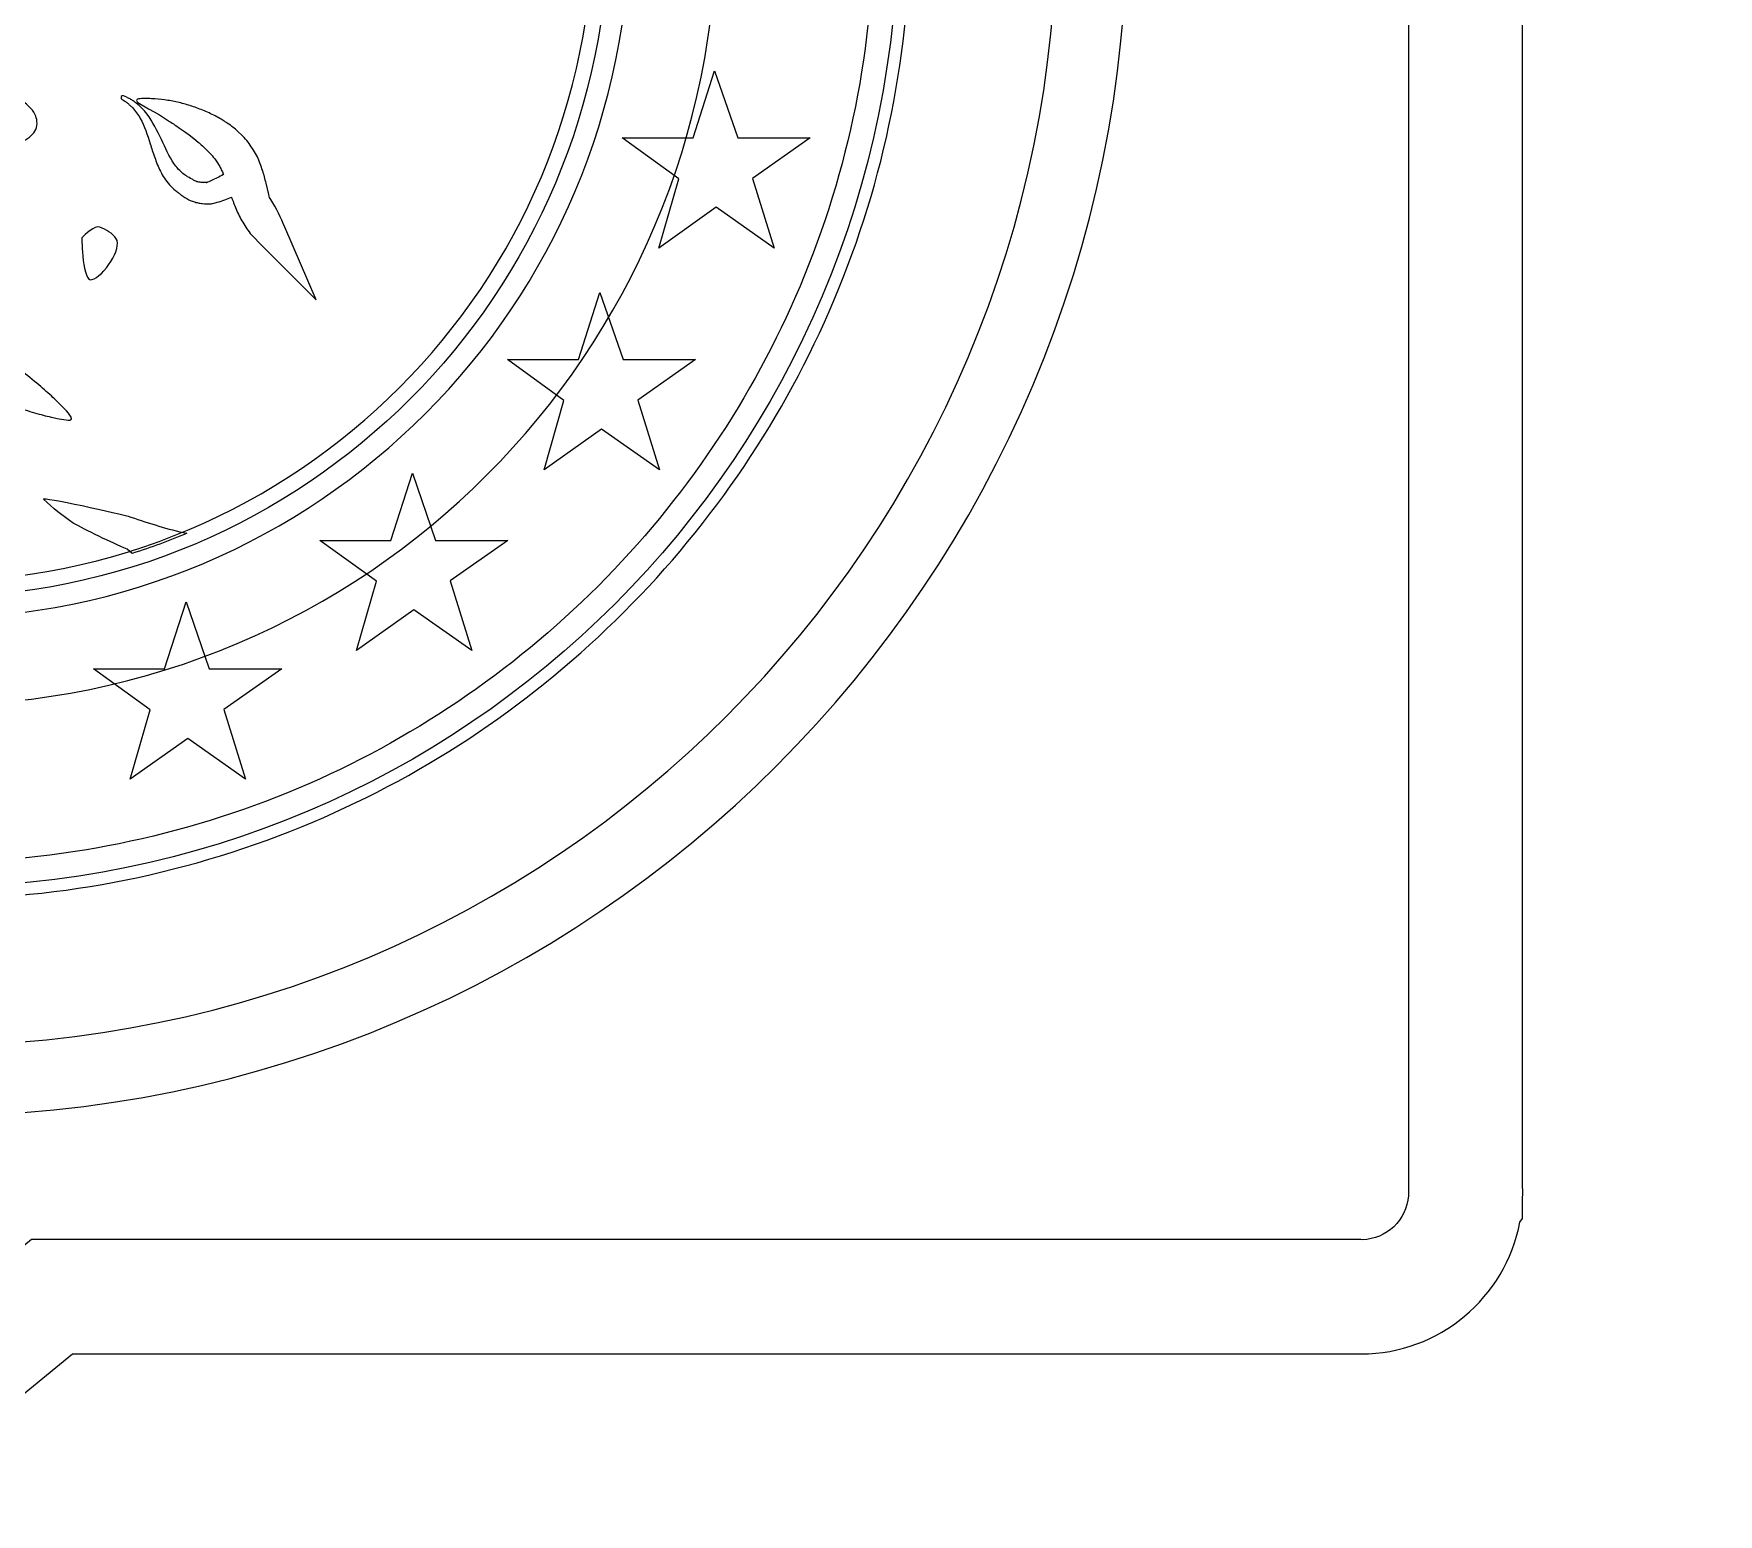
# Model space of a CAD drawing. Header units: millimetres. Extents: x -30 to 30, y -30 to 30.
# Drawn here: x 0.59 to 10.38, y -10.86 to -2.25 of the extents above; entities that cross this region are included whole.
import ezdxf

# ---------------------------------------------------------------- set-up
doc = ezdxf.new("R2010")
doc.units = ezdxf.units.MM
doc.header["$MEASUREMENT"] = 0
doc.layers.add('Camada 1', color=7, linetype='Continuous')

msp = doc.modelspace()

# ---------------------------------------------------------------- linework, layer by layer
at = {"layer": 'Camada 1', "lineweight": 20}
for major_axis, ratio in [((0, 5.6245), 0.998382), ((0, 3.9398), 0.998376)]:
    msp.add_ellipse((-0.0003, -1.5888), major_axis=major_axis, ratio=ratio, dxfattribs=at)
for points, knots in [([(0, 30), (16.5685, 30), (30, 16.5685), (30, 0), (30, 0), (30, -16.5686), (16.5685, -30), (0, -30), (0, -30), (-16.5685, -30), (-30, -16.5686), (-30, 0), (-30, 0), (-30, 16.5685), (-16.5685, 30), (0, 30)], [0, 0, 0, 0, 0.2, 0.2, 0.2, 0.2, 0.4, 0.4, 0.4, 0.4, 0.6, 0.6, 0.6, 0.6, 1, 1, 1, 1]), ([(0, 28.5), (15.7401, 28.5), (28.5, 15.7401), (28.5, 0), (28.5, 0), (28.5, -15.7401), (15.7401, -28.5), (0, -28.5), (0, -28.5), (-15.7401, -28.5), (-28.5, -15.7401), (-28.5, 0), (-28.5, 0), (-28.5, 15.7401), (-15.7401, 28.5), (0, 28.5)], [0, 0, 0, 0, 0.2, 0.2, 0.2, 0.2, 0.4, 0.4, 0.4, 0.4, 0.6, 0.6, 0.6, 0.6, 1, 1, 1, 1]), ([(0.0541, 23.6848), (13.1709, 23.6848), (23.8041, 13.0516), (23.8041, -0.0652), (23.8041, -0.0652), (23.8041, -13.182), (13.1709, -23.8152), (0.0541, -23.8152), (0.0541, -23.8152), (-13.0627, -23.8152), (-23.6959, -13.182), (-23.6959, -0.0652), (-23.6959, -0.0652), (-23.6959, 13.0516), (-13.0627, 23.6848), (0.0541, 23.6848)], [0, 0, 0, 0, 0.2, 0.2, 0.2, 0.2, 0.4, 0.4, 0.4, 0.4, 0.6, 0.6, 0.6, 0.6, 1, 1, 1, 1]), ([(0, 22.7174), (12.5464, 22.7174), (22.7174, 12.5464), (22.7174, 0), (22.7174, 0), (22.7174, -12.5464), (12.5464, -22.7174), (0, -22.7174), (0, -22.7174), (-12.5464, -22.7174), (-22.7174, -12.5464), (-22.7174, 0), (-22.7174, 0), (-22.7174, 12.5464), (-12.5464, 22.7174), (0, 22.7174)], [0, 0, 0, 0, 0.2, 0.2, 0.2, 0.2, 0.4, 0.4, 0.4, 0.4, 0.6, 0.6, 0.6, 0.6, 1, 1, 1, 1]), ([(-0.0028, -10.597), (-0.0028, -10.597), (-0.8736, -9.9239), (-0.8736, -9.9239), (-0.8736, -9.9239), (-0.8736, -9.9239), (-8.2373, -9.9239), (-8.2373, -9.9239), (-8.2373, -9.9239), (-8.2483, -9.9249), (-8.2589, -9.925), (-8.2695, -9.925), (-8.2695, -9.925), (-8.7385, -9.925), (-9.1384, -9.5979), (-9.2258, -9.1635), (-9.2258, -9.1635), (-9.2258, -9.1635), (-9.243, -9.141), (-9.243, -9.141), (-9.243, -9.141), (-9.243, -9.141), (-9.243, -9.02), (-9.243, -9.02), (-9.243, -9.02), (-9.2434, -9.0083), (-9.2439, -8.9971), (-9.2439, -8.9859), (-9.2439, -8.9859), (-9.2439, -8.9742), (-9.2434, -8.9622), (-9.243, -8.9507), (-9.243, -8.9507), (-9.243, -8.9507), (-9.243, 15.5198), (-9.243, 15.5198), (-9.243, 15.5198), (-9.243, 15.5198), (9.2424, 15.5198), (9.2424, 15.5198), (9.2424, 15.5198), (9.2424, 15.5198), (9.2424, -8.9521), (9.2424, -8.9521), (9.2424, -8.9521), (9.2434, -8.963), (9.2439, -8.9745), (9.2439, -8.9859), (9.2439, -8.9859), (9.2439, -8.9971), (9.2434, -9.0083), (9.2424, -9.02), (9.2424, -9.02), (9.2424, -9.02), (9.2424, -9.1386), (9.2424, -9.1386), (9.2424, -9.1386), (9.2424, -9.1386), (9.2276, -9.1599), (9.2276, -9.1599), (9.2276, -9.1599), (9.1443, -9.5966), (8.758, -9.925), (8.3057, -9.925), (8.3057, -9.925), (8.2954, -9.925), (8.2847, -9.9249), (8.2732, -9.9239), (8.2732, -9.9239), (8.2732, -9.9239), (0.8182, -9.9239), (0.8182, -9.9239), (0.8182, -9.9239), (0.8182, -9.9239), (-0.0028, -10.597), (-0.0028, -10.597)], [0, 0, 0, 0, 0.05, 0.05, 0.05, 0.05, 0.1, 0.1, 0.1, 0.1, 0.15, 0.15, 0.15, 0.15, 0.2, 0.2, 0.2, 0.2, 0.25, 0.25, 0.25, 0.25, 0.3, 0.3, 0.3, 0.3, 0.35, 0.35, 0.35, 0.35, 0.4, 0.4, 0.4, 0.4, 0.45, 0.45, 0.45, 0.45, 0.5, 0.5, 0.5, 0.5, 0.55, 0.55, 0.55, 0.55, 0.6, 0.6, 0.6, 0.6, 0.65, 0.65, 0.65, 0.65, 0.7, 0.7, 0.7, 0.7, 0.75, 0.75, 0.75, 0.75, 0.8, 0.8, 0.8, 0.8, 0.85, 0.85, 0.85, 0.85, 0.9, 0.9, 0.9, 0.9, 1, 1, 1, 1]), ([(-8.2522, -9.2596), (-8.2522, -9.2596), (-0.6472, -9.2596), (-0.6472, -9.2596), (-0.6472, -9.2596), (-0.6472, -9.2596), (-0.0154, -9.749), (-0.0154, -9.749), (-0.0154, -9.749), (-0.0154, -9.749), (0.5809, -9.2596), (0.5809, -9.2596), (0.5809, -9.2596), (0.5809, -9.2596), (8.2954, -9.2603), (8.2954, -9.2603), (8.2954, -9.2603), (8.3003, -9.2603), (8.3057, -9.2609), (8.3121, -9.2609), (8.3121, -9.2609), (8.4518, -9.258), (8.5692, -9.1472), (8.5794, -9.006), (8.5794, -9.006), (8.5794, -9.006), (8.5805, -8.9857), (8.5805, -8.9857), (8.5805, -8.9857), (8.5805, -8.9857), (8.5794, -8.9613), (8.5794, -8.9613), (8.5794, -8.9613), (8.5794, -8.9613), (8.5794, 6.5774), (8.5794, 6.5774), (8.5794, 6.5774), (8.5794, 6.5774), (-8.5795, 6.5774), (-8.5795, 6.5774), (-8.5795, 6.5774), (-8.5795, 6.5771), (-8.5795, -8.969), (-8.5795, -8.969), (-8.5795, -8.969), (-8.5795, -8.969), (-8.581, -8.9859), (-8.581, -8.9859), (-8.581, -8.9859), (-8.581, -8.9859), (-8.5795, -9.0049), (-8.5795, -9.0049), (-8.5795, -9.0049), (-8.5686, -9.1472), (-8.435, -9.2586), (-8.2747, -9.2609), (-8.2747, -9.2609), (-8.2684, -9.2603), (-8.2629, -9.2603), (-8.2578, -9.2603), (-8.2578, -9.2603), (-8.2578, -9.2603), (-8.2522, -9.2596), (-8.2522, -9.2596)], [0, 0, 0, 0, 0.058824, 0.058824, 0.058824, 0.058824, 0.117647, 0.117647, 0.117647, 0.117647, 0.176471, 0.176471, 0.176471, 0.176471, 0.235294, 0.235294, 0.235294, 0.235294, 0.294118, 0.294118, 0.294118, 0.294118, 0.352941, 0.352941, 0.352941, 0.352941, 0.411765, 0.411765, 0.411765, 0.411765, 0.470588, 0.470588, 0.470588, 0.470588, 0.529412, 0.529412, 0.529412, 0.529412, 0.588235, 0.588235, 0.588235, 0.588235, 0.647059, 0.647059, 0.647059, 0.647059, 0.705882, 0.705882, 0.705882, 0.705882, 0.764706, 0.764706, 0.764706, 0.764706, 0.823529, 0.823529, 0.823529, 0.823529, 0.882353, 0.882353, 0.882353, 0.882353, 1, 1, 1, 1]), ([(5.2417, 0.6314), (5.5395, -0.0728), (5.6872, -0.8213), (5.6872, -1.5859), (5.6872, -1.5859), (5.6872, -2.3509), (5.5397, -3.0993), (5.2417, -3.8037), (5.2417, -3.8037), (4.9545, -4.4826), (4.5434, -5.093), (4.0222, -5.6141), (4.0222, -5.6141), (3.5015, -6.1349), (2.8923, -6.5476), (2.2144, -6.8345), (2.2144, -6.8345), (1.5108, -7.1323), (0.7641, -7.2823), (0.0001, -7.2823), (0.0001, -7.2823), (-0.7642, -7.2823), (-1.5105, -7.1323), (-2.2144, -6.8345), (-2.2144, -6.8345), (-2.8924, -6.5478), (-3.5003, -6.135), (-4.0209, -5.6141), (-4.0209, -5.6141), (-4.5416, -5.093), (-4.9531, -4.4824), (-5.2397, -3.8036), (-5.2397, -3.8036), (-5.5372, -3.0988), (-5.6878, -2.3512), (-5.6878, -1.5859), (-5.6878, -1.5859), (-5.6878, -0.821), (-5.537, -0.0732), (-5.2397, 0.6312), (-5.2397, 0.6312), (-4.953, 1.3105), (-4.5418, 1.9206), (-4.0209, 2.4419), (-4.0209, 2.4419), (-3.5003, 2.9631), (-2.8926, 3.3761), (-2.2145, 3.6631), (-2.2145, 3.6631), (-1.5104, 3.9611), (-0.7644, 4.1109), (0.0001, 4.1109), (0.0001, 4.1109), (0.7643, 4.1109), (1.5108, 3.9611), (2.2145, 3.6631), (2.2145, 3.6631), (2.8925, 3.376), (3.5015, 2.9631), (4.0223, 2.442), (4.0223, 2.442), (4.5435, 1.9206), (4.9544, 1.3107), (5.2417, 0.6314)], [0, 0, 0, 0, 0.058824, 0.058824, 0.058824, 0.058824, 0.117647, 0.117647, 0.117647, 0.117647, 0.176471, 0.176471, 0.176471, 0.176471, 0.235294, 0.235294, 0.235294, 0.235294, 0.294118, 0.294118, 0.294118, 0.294118, 0.352941, 0.352941, 0.352941, 0.352941, 0.411765, 0.411765, 0.411765, 0.411765, 0.470588, 0.470588, 0.470588, 0.470588, 0.529412, 0.529412, 0.529412, 0.529412, 0.588235, 0.588235, 0.588235, 0.588235, 0.647059, 0.647059, 0.647059, 0.647059, 0.705882, 0.705882, 0.705882, 0.705882, 0.764706, 0.764706, 0.764706, 0.764706, 0.823529, 0.823529, 0.823529, 0.823529, 0.882353, 0.882353, 0.882353, 0.882353, 1, 1, 1, 1]), ([(5.0452, 0.548), (4.7684, 1.2012), (4.3746, 1.7874), (3.8715, 2.2908), (3.8715, 2.2908), (3.3681, 2.7944), (2.7827, 3.1903), (2.1314, 3.4662), (2.1314, 3.4662), (1.4558, 3.7523), (0.7392, 3.8972), (0.0001, 3.8972), (0.0001, 3.8972), (-0.7395, 3.8972), (-1.4555, 3.7523), (-2.1315, 3.4662), (-2.1315, 3.4662), (-2.7834, 3.1903), (-3.3676, 2.7944), (-3.8701, 2.2908), (-3.8701, 2.2908), (-4.3735, 1.7874), (-4.7685, 1.2012), (-5.0432, 0.548), (-5.0432, 0.548), (-5.3294, -0.128), (-5.4744, -0.8463), (-5.4744, -1.5859), (-5.4744, -1.5859), (-5.4744, -2.3258), (-5.3294, -3.0438), (-5.0432, -3.7203), (-5.0432, -3.7203), (-4.7685, -4.3724), (-4.3735, -4.9591), (-3.8701, -5.4628), (-3.8701, -5.4628), (-3.3676, -5.9656), (-2.7834, -6.3612), (-2.1315, -6.6376), (-2.1315, -6.6376), (-1.4555, -6.9228), (-0.7395, -7.0686), (0.0001, -7.0686), (0.0001, -7.0686), (0.7392, -7.0686), (1.4558, -6.9228), (2.1314, -6.6376), (2.1314, -6.6376), (2.7827, -6.3612), (3.3681, -5.9656), (3.8715, -5.4628), (3.8715, -5.4628), (4.3746, -4.9591), (4.7684, -4.3724), (5.0452, -3.7203), (5.0452, -3.7203), (5.3306, -3.0438), (5.4739, -2.3258), (5.4739, -1.5859), (5.4739, -1.5859), (5.4739, -0.8463), (5.3306, -0.128), (5.0452, 0.548)], [0, 0, 0, 0, 0.058824, 0.058824, 0.058824, 0.058824, 0.117647, 0.117647, 0.117647, 0.117647, 0.176471, 0.176471, 0.176471, 0.176471, 0.235294, 0.235294, 0.235294, 0.235294, 0.294118, 0.294118, 0.294118, 0.294118, 0.352941, 0.352941, 0.352941, 0.352941, 0.411765, 0.411765, 0.411765, 0.411765, 0.470588, 0.470588, 0.470588, 0.470588, 0.529412, 0.529412, 0.529412, 0.529412, 0.588235, 0.588235, 0.588235, 0.588235, 0.647059, 0.647059, 0.647059, 0.647059, 0.705882, 0.705882, 0.705882, 0.705882, 0.764706, 0.764706, 0.764706, 0.764706, 0.823529, 0.823529, 0.823529, 0.823529, 0.882353, 0.882353, 0.882353, 0.882353, 1, 1, 1, 1]), ([(4.5628, -1.5859), (4.5628, -4.1099), (2.5193, -6.1562), (-0.0004, -6.1562), (-0.0004, -6.1562), (-2.521, -6.1562), (-4.5633, -4.1099), (-4.5633, -1.5859), (-4.5633, -1.5859), (-4.5633, 0.938), (-2.521, 2.9845), (-0.0004, 2.9845), (-0.0004, 2.9845), (2.5193, 2.9845), (4.5628, 0.938), (4.5628, -1.5859)], [0, 0, 0, 0, 0.2, 0.2, 0.2, 0.2, 0.4, 0.4, 0.4, 0.4, 0.6, 0.6, 0.6, 0.6, 1, 1, 1, 1]), ([(-0.0001, 2.4792), (2.2411, 2.4792), (4.0582, 0.6591), (4.0582, -1.5858), (4.0582, -1.5858), (4.0582, -3.8307), (2.2412, -5.6509), (-0.0001, -5.6509), (-0.0001, -5.6509), (-2.2416, -5.6509), (-4.0587, -3.8309), (-4.0587, -1.5858), (-4.0587, -1.5858), (-4.0587, 0.6592), (-2.2415, 2.4792), (-0.0001, 2.4792)], [0, 0, 0, 0, 0.2, 0.2, 0.2, 0.2, 0.4, 0.4, 0.4, 0.4, 0.6, 0.6, 0.6, 0.6, 1, 1, 1, 1]), ([(-0.0001, 2.2655), (2.1232, 2.2655), (3.8448, 0.5413), (3.8448, -1.5858), (3.8448, -1.5858), (3.8448, -3.713), (2.1232, -5.4372), (-0.0001, -5.4372), (-0.0001, -5.4372), (-2.1237, -5.4372), (-3.8453, -3.713), (-3.8453, -1.5858), (-3.8453, -1.5858), (-3.8453, 0.5413), (-2.1237, 2.2655), (-0.0001, 2.2655)], [0, 0, 0, 0, 0.2, 0.2, 0.2, 0.2, 0.4, 0.4, 0.4, 0.4, 0.6, 0.6, 0.6, 0.6, 1, 1, 1, 1]), ([(4.0127, -2.8586), (4.0127, -2.8586), (4.3403, -3.0961), (4.3403, -3.0961), (4.3403, -3.0961), (4.3403, -3.0961), (4.2253, -3.499), (4.2253, -3.499), (4.2253, -3.499), (4.2253, -3.499), (4.5583, -3.2625), (4.5583, -3.2625), (4.5583, -3.2625), (4.5583, -3.2625), (4.8944, -3.499), (4.8944, -3.499), (4.8944, -3.499), (4.8944, -3.499), (4.769, -3.0947), (4.769, -3.0947), (4.769, -3.0947), (4.769, -3.0947), (5.1044, -2.8586), (5.1044, -2.8586), (5.1044, -2.8586), (5.1044, -2.8586), (4.6829, -2.8586), (4.6829, -2.8586), (4.6829, -2.8586), (4.6829, -2.8586), (4.5491, -2.4686), (4.5491, -2.4686), (4.5491, -2.4686), (4.5491, -2.4686), (4.4246, -2.8586), (4.4246, -2.8586), (4.4246, -2.8586), (4.4246, -2.8586), (4.0127, -2.8586), (4.0127, -2.8586)], [0, 0, 0, 0, 0.090909, 0.090909, 0.090909, 0.090909, 0.181818, 0.181818, 0.181818, 0.181818, 0.272727, 0.272727, 0.272727, 0.272727, 0.363636, 0.363636, 0.363636, 0.363636, 0.454545, 0.454545, 0.454545, 0.454545, 0.545455, 0.545455, 0.545455, 0.545455, 0.636364, 0.636364, 0.636364, 0.636364, 0.727273, 0.727273, 0.727273, 0.727273, 0.818182, 0.818182, 0.818182, 0.818182, 1, 1, 1, 1]), ([(0.809, -4.4978), (0.7975, -4.5033), (0.7383, -4.4901), (0.7225, -4.4873), (0.7225, -4.4873), (0.6986, -4.4823), (0.6697, -4.4764), (0.6364, -4.4672), (0.6364, -4.4672), (0.6044, -4.4588), (0.567, -4.4482), (0.5268, -4.4336), (0.5268, -4.4336), (0.5062, -4.4267), (0.4861, -4.4176), (0.4654, -4.4084), (0.4654, -4.4084), (0.3978, -4.3838), (0.3212, -4.3328), (0.2668, -4.2853), (0.2668, -4.2853), (0.2462, -4.2678), (0.2283, -4.2486), (0.2099, -4.2291), (0.2099, -4.2291), (0.1921, -4.2099), (0.1751, -4.1904), (0.1568, -4.1718), (0.1568, -4.1718), (0.103, -4.1108), (0.0268, -4.0352), (-0.0558, -4.0352), (-0.0558, -4.0352), (-0.0703, -4.0352), (-0.0826, -4.0363), (-0.0967, -4.0392), (-0.0967, -4.0392), (-0.1024, -4.0398), (-0.1093, -4.0414), (-0.1156, -4.0424), (-0.1156, -4.0424), (-0.1367, -4.0481), (-0.1578, -4.056), (-0.1788, -4.065), (-0.1788, -4.065), (-0.2206, -4.0835), (-0.2608, -4.1082), (-0.3006, -4.1328), (-0.3006, -4.1328), (-0.3389, -4.1569), (-0.3762, -4.1819), (-0.4118, -4.2038), (-0.4118, -4.2038), (-0.4467, -4.2256), (-0.4812, -4.2452), (-0.5133, -4.2584), (-0.5133, -4.2584), (-0.5463, -4.2727), (-0.5771, -4.281), (-0.6033, -4.2829), (-0.6033, -4.2829), (-0.6173, -4.2841), (-0.6967, -4.2801), (-0.6895, -4.2541), (-0.6895, -4.2541), (-0.6831, -4.242), (-0.6027, -4.2526), (-0.5401, -4.2099), (-0.5401, -4.2099), (-0.5133, -4.1921), (-0.4868, -4.169), (-0.4573, -4.1421), (-0.4573, -4.1421), (-0.428, -4.1153), (-0.3961, -4.0847), (-0.3604, -4.0526), (-0.3604, -4.0526), (-0.3433, -4.0369), (-0.3243, -4.0197), (-0.3039, -4.0043), (-0.3039, -4.0043), (-0.2845, -3.9876), (-0.2617, -3.9713), (-0.2392, -3.9563), (-0.2392, -3.9563), (-0.1978, -3.9268), (-0.1673, -3.9054), (-0.1686, -3.8857), (-0.1686, -3.8857), (-0.1717, -3.8275), (-0.2536, -3.7659), (-0.2075, -3.598), (-0.2075, -3.598), (-0.1989, -3.5628), (-0.1884, -3.5318), (-0.1757, -3.5021), (-0.1757, -3.5021), (-0.1581, -3.4585), (-0.1384, -3.4176), (-0.1177, -3.3757), (-0.1177, -3.3757), (-0.1173, -3.3626), (-0.1173, -3.3493), (-0.1167, -3.3354), (-0.1167, -3.3354), (-0.1157, -3.309), (-0.1145, -3.2817), (-0.1122, -3.2537), (-0.1122, -3.2537), (-0.1068, -3.1958), (-0.1009, -3.1434), (-0.0849, -3.0866), (-0.0849, -3.0866), (-0.1052, -3.0597), (-0.1381, -3.0406), (-0.1676, -3.0251), (-0.1676, -3.0251), (-0.1913, -3.0131), (-0.2173, -3.0019), (-0.2424, -2.9904), (-0.2424, -2.9904), (-0.2679, -2.9792), (-0.2953, -2.9674), (-0.3226, -2.9538), (-0.3226, -2.9538), (-0.3495, -2.9405), (-0.3774, -2.9253), (-0.4038, -2.9062), (-0.4038, -2.9062), (-0.4288, -2.8884), (-0.4535, -2.8664), (-0.473, -2.8401), (-0.473, -2.8401), (-0.4817, -2.8288), (-0.5305, -2.7494), (-0.5038, -2.7426), (-0.5038, -2.7426), (-0.4953, -2.7411), (-0.4542, -2.7911), (-0.4369, -2.8037), (-0.4369, -2.8037), (-0.4147, -2.8183), (-0.3917, -2.8295), (-0.366, -2.8375), (-0.366, -2.8375), (-0.3179, -2.8543), (-0.2625, -2.8629), (-0.2058, -2.8741), (-0.2058, -2.8741), (-0.1785, -2.8796), (-0.1487, -2.8855), (-0.1177, -2.8945), (-0.1177, -2.8945), (-0.0869, -2.9028), (-0.0548, -2.9147), (-0.0228, -2.9317), (-0.0228, -2.9317), (-0.0177, -2.9349), (-0.0124, -2.9382), (-0.0064, -2.9415), (-0.0064, -2.9415), (0.0019, -2.932), (0.0113, -2.9231), (0.0206, -2.9153), (0.0206, -2.9153), (0.0484, -2.8922), (0.0784, -2.8759), (0.1084, -2.8643), (0.1084, -2.8643), (0.1381, -2.8526), (0.1657, -2.8452), (0.1932, -2.8391), (0.1932, -2.8391), (0.22, -2.8337), (0.2455, -2.8292), (0.2714, -2.8245), (0.2714, -2.8245), (0.2961, -2.82), (0.3206, -2.8153), (0.3441, -2.8099), (0.3441, -2.8099), (0.3785, -2.8031), (0.4542, -2.7804), (0.4815, -2.7681), (0.4815, -2.7681), (0.4854, -2.7667), (0.49, -2.7646), (0.4923, -2.7626), (0.4923, -2.7626), (0.4909, -2.7606), (0.4893, -2.7575), (0.4875, -2.755), (0.4875, -2.755), (0.4854, -2.7533), (0.4841, -2.7514), (0.4821, -2.75), (0.4821, -2.75), (0.4806, -2.7483), (0.4803, -2.7467), (0.4774, -2.7443), (0.4774, -2.7443), (0.4774, -2.7443), (0.4705, -2.7377), (0.4705, -2.7377), (0.4705, -2.7377), (0.4705, -2.7377), (0.4694, -2.7366), (0.4694, -2.7366), (0.4694, -2.7366), (0.4677, -2.7355), (0.4657, -2.7343), (0.4631, -2.7334), (0.4631, -2.7334), (0.4573, -2.7305), (0.4484, -2.7282), (0.438, -2.7271), (0.438, -2.7271), (0.4183, -2.7239), (0.395, -2.7243), (0.3708, -2.7254), (0.3708, -2.7254), (0.3472, -2.7275), (0.322, -2.73), (0.2961, -2.7334), (0.2961, -2.7334), (0.2708, -2.7366), (0.245, -2.7406), (0.2168, -2.7429), (0.2168, -2.7429), (0.2168, -2.7429), (0.137, -2.7449), (0.137, -2.7449), (0.137, -2.7449), (0.0829, -2.7444), (0.0307, -2.7421), (-0.0208, -2.7377), (-0.0208, -2.7377), (-0.0479, -2.7357), (-0.0732, -2.7332), (-0.0996, -2.7295), (-0.0996, -2.7295), (-0.1255, -2.7278), (-0.151, -2.7248), (-0.1769, -2.7209), (-0.1769, -2.7209), (-0.2279, -2.7152), (-0.2794, -2.7086), (-0.3302, -2.7034), (-0.3302, -2.7034), (-0.3559, -2.7003), (-0.3812, -2.6973), (-0.4076, -2.6957), (-0.4076, -2.6957), (-0.4076, -2.6957), (-0.4848, -2.6901), (-0.4848, -2.6901), (-0.4848, -2.6901), (-0.4898, -2.6897), (-0.4943, -2.6845), (-0.4943, -2.6788), (-0.4943, -2.6788), (-0.4943, -2.673), (-0.4895, -2.669), (-0.4843, -2.6689), (-0.4843, -2.6689), (-0.4843, -2.6689), (-0.4068, -2.6665), (-0.4068, -2.6665), (-0.4068, -2.6665), (-0.3805, -2.6659), (-0.3542, -2.6665), (-0.3285, -2.6665), (-0.3285, -2.6665), (-0.2757, -2.6667), (-0.2245, -2.6689), (-0.1734, -2.6704), (-0.1734, -2.6704), (-0.1473, -2.6712), (-0.1205, -2.6721), (-0.0956, -2.6722), (-0.0956, -2.6722), (-0.0702, -2.6727), (-0.044, -2.6733), (-0.0193, -2.6727), (-0.0193, -2.6727), (0.0326, -2.6727), (0.0827, -2.6701), (0.1337, -2.6662), (0.1337, -2.6662), (0.1337, -2.6662), (0.208, -2.6584), (0.208, -2.6584), (0.208, -2.6584), (0.2306, -2.6549), (0.2557, -2.6492), (0.2812, -2.6437), (0.2812, -2.6437), (0.3064, -2.6384), (0.3326, -2.6332), (0.3611, -2.6295), (0.3611, -2.6295), (0.388, -2.6251), (0.4165, -2.6223), (0.4478, -2.6235), (0.4478, -2.6235), (0.4645, -2.6248), (0.4804, -2.6272), (0.4978, -2.6329), (0.4978, -2.6329), (0.5093, -2.6357), (0.5183, -2.64), (0.5283, -2.6461), (0.5283, -2.6461), (0.5505, -2.661), (0.5676, -2.6784), (0.5854, -2.6985), (0.5854, -2.6985), (0.5904, -2.7057), (0.5966, -2.7142), (0.6013, -2.7249), (0.6013, -2.7249), (0.6065, -2.7345), (0.6111, -2.7478), (0.6119, -2.7629), (0.6119, -2.7629), (0.614, -2.7782), (0.6111, -2.7965), (0.6045, -2.8105), (0.6045, -2.8105), (0.5978, -2.8245), (0.5883, -2.8357), (0.5811, -2.8435), (0.5811, -2.8435), (0.564, -2.86), (0.5482, -2.8689), (0.534, -2.8769), (0.534, -2.8769), (0.5054, -2.8916), (0.4801, -2.9002), (0.4559, -2.9096), (0.4559, -2.9096), (0.4559, -2.9096), (0.4377, -2.917), (0.4377, -2.917), (0.4377, -2.917), (0.4312, -2.919), (0.4255, -2.9213), (0.4185, -2.9236), (0.4185, -2.9236), (0.4053, -2.9291), (0.3919, -2.9328), (0.3788, -2.9371), (0.3788, -2.9371), (0.3522, -2.9454), (0.3265, -2.9528), (0.3015, -2.9586), (0.3015, -2.9586), (0.2496, -2.9723), (0.2019, -2.9835), (0.1653, -3.0002), (0.1653, -3.0002), (0.1344, -3.0148), (0.1143, -3.0317), (0.0995, -3.056), (0.0995, -3.056), (0.1237, -3.0889), (0.1375, -3.1863), (0.136, -3.2259), (0.136, -3.2259), (0.1347, -3.2632), (0.1288, -3.2984), (0.1205, -3.3313), (0.1205, -3.3313), (0.1128, -3.3645), (0.1021, -3.3952), (0.0916, -3.4242), (0.0916, -3.4242), (0.0824, -3.4477), (0.0738, -3.47), (0.0651, -3.4917), (0.0651, -3.4917), (0.0651, -3.4921), (0.0651, -3.4921), (0.0651, -3.4926), (0.0651, -3.4926), (0.0668, -3.5468), (0.0665, -3.6046), (0.0582, -3.6636), (0.0582, -3.6636), (0.055, -3.6791), (0.0536, -3.6936), (0.0504, -3.7086), (0.0504, -3.7086), (0.0467, -3.7235), (0.0433, -3.7386), (0.0398, -3.7536), (0.0398, -3.7536), (0.034, -3.7687), (0.03, -3.7833), (0.0235, -3.7983), (0.0235, -3.7983), (0.0114, -3.8275), (-0.0005, -3.8561), (-0.0133, -3.8851), (-0.0133, -3.8851), (0.0034, -3.8862), (0.0188, -3.8877), (0.0352, -3.891), (0.0352, -3.891), (0.1191, -3.9039), (0.2197, -3.9736), (0.2887, -4.022), (0.2887, -4.022), (0.3346, -4.055), (0.3765, -4.0879), (0.4125, -4.1193), (0.4125, -4.1193), (0.4801, -4.1786), (0.537, -4.2239), (0.611, -4.285), (0.611, -4.285), (0.6418, -4.311), (0.67, -4.3354), (0.6956, -4.3583), (0.6956, -4.3583), (0.7203, -4.3809), (0.7418, -4.4025), (0.759, -4.4204), (0.759, -4.4204), (0.769, -4.4307), (0.8263, -4.4834), (0.809, -4.4978)], [0, 0, 0, 0, 0.009174, 0.009174, 0.009174, 0.009174, 0.018349, 0.018349, 0.018349, 0.018349, 0.027523, 0.027523, 0.027523, 0.027523, 0.036697, 0.036697, 0.036697, 0.036697, 0.045872, 0.045872, 0.045872, 0.045872, 0.055046, 0.055046, 0.055046, 0.055046, 0.06422, 0.06422, 0.06422, 0.06422, 0.073394, 0.073394, 0.073394, 0.073394, 0.082569, 0.082569, 0.082569, 0.082569, 0.091743, 0.091743, 0.091743, 0.091743, 0.100917, 0.100917, 0.100917, 0.100917, 0.110092, 0.110092, 0.110092, 0.110092, 0.119266, 0.119266, 0.119266, 0.119266, 0.12844, 0.12844, 0.12844, 0.12844, 0.137615, 0.137615, 0.137615, 0.137615, 0.146789, 0.146789, 0.146789, 0.146789, 0.155963, 0.155963, 0.155963, 0.155963, 0.165138, 0.165138, 0.165138, 0.165138, 0.174312, 0.174312, 0.174312, 0.174312, 0.183486, 0.183486, 0.183486, 0.183486, 0.192661, 0.192661, 0.192661, 0.192661, 0.201835, 0.201835, 0.201835, 0.201835, 0.211009, 0.211009, 0.211009, 0.211009, 0.220183, 0.220183, 0.220183, 0.220183, 0.229358, 0.229358, 0.229358, 0.229358, 0.238532, 0.238532, 0.238532, 0.238532, 0.247706, 0.247706, 0.247706, 0.247706, 0.256881, 0.256881, 0.256881, 0.256881, 0.266055, 0.266055, 0.266055, 0.266055, 0.275229, 0.275229, 0.275229, 0.275229, 0.284404, 0.284404, 0.284404, 0.284404, 0.293578, 0.293578, 0.293578, 0.293578, 0.302752, 0.302752, 0.302752, 0.302752, 0.311927, 0.311927, 0.311927, 0.311927, 0.321101, 0.321101, 0.321101, 0.321101, 0.330275, 0.330275, 0.330275, 0.330275, 0.33945, 0.33945, 0.33945, 0.33945, 0.348624, 0.348624, 0.348624, 0.348624, 0.357798, 0.357798, 0.357798, 0.357798, 0.366972, 0.366972, 0.366972, 0.366972, 0.376147, 0.376147, 0.376147, 0.376147, 0.385321, 0.385321, 0.385321, 0.385321, 0.394495, 0.394495, 0.394495, 0.394495, 0.40367, 0.40367, 0.40367, 0.40367, 0.412844, 0.412844, 0.412844, 0.412844, 0.422018, 0.422018, 0.422018, 0.422018, 0.431193, 0.431193, 0.431193, 0.431193, 0.440367, 0.440367, 0.440367, 0.440367, 0.449541, 0.449541, 0.449541, 0.449541, 0.458716, 0.458716, 0.458716, 0.458716, 0.46789, 0.46789, 0.46789, 0.46789, 0.477064, 0.477064, 0.477064, 0.477064, 0.486239, 0.486239, 0.486239, 0.486239, 0.495413, 0.495413, 0.495413, 0.495413, 0.504587, 0.504587, 0.504587, 0.504587, 0.513761, 0.513761, 0.513761, 0.513761, 0.522936, 0.522936, 0.522936, 0.522936, 0.53211, 0.53211, 0.53211, 0.53211, 0.541284, 0.541284, 0.541284, 0.541284, 0.550459, 0.550459, 0.550459, 0.550459, 0.559633, 0.559633, 0.559633, 0.559633, 0.568807, 0.568807, 0.568807, 0.568807, 0.577982, 0.577982, 0.577982, 0.577982, 0.587156, 0.587156, 0.587156, 0.587156, 0.59633, 0.59633, 0.59633, 0.59633, 0.605505, 0.605505, 0.605505, 0.605505, 0.614679, 0.614679, 0.614679, 0.614679, 0.623853, 0.623853, 0.623853, 0.623853, 0.633028, 0.633028, 0.633028, 0.633028, 0.642202, 0.642202, 0.642202, 0.642202, 0.651376, 0.651376, 0.651376, 0.651376, 0.66055, 0.66055, 0.66055, 0.66055, 0.669725, 0.669725, 0.669725, 0.669725, 0.678899, 0.678899, 0.678899, 0.678899, 0.688073, 0.688073, 0.688073, 0.688073, 0.697248, 0.697248, 0.697248, 0.697248, 0.706422, 0.706422, 0.706422, 0.706422, 0.715596, 0.715596, 0.715596, 0.715596, 0.724771, 0.724771, 0.724771, 0.724771, 0.733945, 0.733945, 0.733945, 0.733945, 0.743119, 0.743119, 0.743119, 0.743119, 0.752294, 0.752294, 0.752294, 0.752294, 0.761468, 0.761468, 0.761468, 0.761468, 0.770642, 0.770642, 0.770642, 0.770642, 0.779817, 0.779817, 0.779817, 0.779817, 0.788991, 0.788991, 0.788991, 0.788991, 0.798165, 0.798165, 0.798165, 0.798165, 0.807339, 0.807339, 0.807339, 0.807339, 0.816514, 0.816514, 0.816514, 0.816514, 0.825688, 0.825688, 0.825688, 0.825688, 0.834862, 0.834862, 0.834862, 0.834862, 0.844037, 0.844037, 0.844037, 0.844037, 0.853211, 0.853211, 0.853211, 0.853211, 0.862385, 0.862385, 0.862385, 0.862385, 0.87156, 0.87156, 0.87156, 0.87156, 0.880734, 0.880734, 0.880734, 0.880734, 0.889908, 0.889908, 0.889908, 0.889908, 0.899083, 0.899083, 0.899083, 0.899083, 0.908257, 0.908257, 0.908257, 0.908257, 0.917431, 0.917431, 0.917431, 0.917431, 0.926606, 0.926606, 0.926606, 0.926606, 0.93578, 0.93578, 0.93578, 0.93578, 0.944954, 0.944954, 0.944954, 0.944954, 0.954128, 0.954128, 0.954128, 0.954128, 0.963303, 0.963303, 0.963303, 0.963303, 0.972477, 0.972477, 0.972477, 0.972477, 0.981651, 0.981651, 0.981651, 0.981651, 1, 1, 1, 1]), ([(1.8707, -2.9302), (1.8776, -2.9428), (1.8849, -2.9566), (1.8926, -2.969), (1.8926, -2.969), (1.8978, -2.9827), (1.9043, -2.9959), (1.9087, -3.0093), (1.9087, -3.0093), (1.9138, -3.0222), (1.9179, -3.0356), (1.923, -3.0482), (1.923, -3.0482), (1.9268, -3.0608), (1.9303, -3.0737), (1.9334, -3.0856), (1.9334, -3.0856), (1.9374, -3.0978), (1.9402, -3.1107), (1.9431, -3.1224), (1.9431, -3.1224), (1.9431, -3.1224), (1.9596, -3.1887), (1.9596, -3.1887), (1.9596, -3.1887), (1.9607, -3.1947), (1.9624, -3.2003), (1.9636, -3.2058), (1.9636, -3.2058), (1.9659, -3.2098), (1.9685, -3.2133), (1.9707, -3.2167), (1.9707, -3.2167), (2.0038, -3.2698), (2.0287, -3.3242), (2.0515, -3.3771), (2.0515, -3.3771), (2.0515, -3.3771), (2.2339, -3.7994), (2.2339, -3.7994), (2.2339, -3.7994), (2.2339, -3.7994), (1.9046, -3.4703), (1.9046, -3.4703), (1.9046, -3.4703), (1.9046, -3.4703), (1.8739, -3.4388), (1.8739, -3.4388), (1.8739, -3.4388), (1.8638, -3.4284), (1.8536, -3.4166), (1.8444, -3.4052), (1.8444, -3.4052), (1.8265, -3.3811), (1.8105, -3.3562), (1.7972, -3.3307), (1.7972, -3.3307), (1.7834, -3.3055), (1.7717, -3.2797), (1.7612, -3.2546), (1.7612, -3.2546), (1.7556, -3.2422), (1.7521, -3.2305), (1.7477, -3.2184), (1.7477, -3.2184), (1.7457, -3.2129), (1.7435, -3.2082), (1.7426, -3.2035), (1.7426, -3.2035), (1.7426, -3.2035), (1.7426, -3.2036), (1.7426, -3.2036), (1.7426, -3.2036), (1.7167, -3.2136), (1.6906, -3.2238), (1.6589, -3.2333), (1.6589, -3.2333), (1.6512, -3.2351), (1.6426, -3.2377), (1.6326, -3.24), (1.6326, -3.24), (1.6326, -3.24), (1.6297, -3.24), (1.6297, -3.24), (1.6297, -3.24), (1.6297, -3.24), (1.6245, -3.2413), (1.6245, -3.2413), (1.6245, -3.2413), (1.621, -3.2417), (1.6174, -3.2417), (1.6138, -3.2422), (1.6138, -3.2422), (1.6138, -3.2422), (1.609, -3.2428), (1.609, -3.2428), (1.609, -3.2428), (1.609, -3.2428), (1.6066, -3.2428), (1.6066, -3.2428), (1.6066, -3.2428), (1.6066, -3.2428), (1.6015, -3.2428), (1.6015, -3.2428), (1.6015, -3.2428), (1.6015, -3.2428), (1.5954, -3.2428), (1.5954, -3.2428), (1.5954, -3.2428), (1.5954, -3.2428), (1.5947, -3.2428), (1.5947, -3.2428), (1.5947, -3.2428), (1.5947, -3.2428), (1.5931, -3.2428), (1.5931, -3.2428), (1.5931, -3.2428), (1.5931, -3.2428), (1.5901, -3.2422), (1.5901, -3.2422), (1.5901, -3.2422), (1.5901, -3.2422), (1.5846, -3.2417), (1.5846, -3.2417), (1.5846, -3.2417), (1.5846, -3.2417), (1.5737, -3.2402), (1.5737, -3.2402), (1.5737, -3.2402), (1.5658, -3.24), (1.5562, -3.2377), (1.5487, -3.2364), (1.5487, -3.2364), (1.5409, -3.2353), (1.5309, -3.2322), (1.522, -3.2294), (1.522, -3.2294), (1.513, -3.2265), (1.5036, -3.2235), (1.4949, -3.2188), (1.4949, -3.2188), (1.4949, -3.2188), (1.4823, -3.2122), (1.4823, -3.2122), (1.4823, -3.2122), (1.4823, -3.2122), (1.4711, -3.2059), (1.4711, -3.2059), (1.4711, -3.2059), (1.4639, -3.2007), (1.4584, -3.1967), (1.4526, -3.1924), (1.4526, -3.1924), (1.446, -3.188), (1.4417, -3.1841), (1.4365, -3.1801), (1.4365, -3.1801), (1.4312, -3.1761), (1.4231, -3.1703), (1.4168, -3.1655), (1.4168, -3.1655), (1.4041, -3.1549), (1.3924, -3.1434), (1.382, -3.1314), (1.382, -3.1314), (1.3588, -3.1068), (1.3432, -3.0804), (1.3292, -3.0532), (1.3292, -3.0532), (1.3161, -3.0263), (1.3055, -2.9992), (1.2961, -2.9729), (1.2961, -2.9729), (1.2855, -2.9454), (1.2776, -2.9197), (1.27, -2.8928), (1.27, -2.8928), (1.253, -2.8408), (1.2369, -2.7904), (1.2122, -2.7455), (1.2122, -2.7455), (1.1992, -2.7225), (1.1841, -2.7019), (1.1665, -2.6828), (1.1665, -2.6828), (1.1621, -2.6784), (1.1568, -2.6738), (1.1524, -2.6693), (1.1524, -2.6693), (1.1472, -2.665), (1.1423, -2.6609), (1.1378, -2.6564), (1.1378, -2.6564), (1.1323, -2.6532), (1.1276, -2.6486), (1.1222, -2.6452), (1.1222, -2.6452), (1.1222, -2.6452), (1.1055, -2.634), (1.1055, -2.634), (1.1055, -2.634), (1.0995, -2.6309), (1.0989, -2.6246), (1.1016, -2.6191), (1.1016, -2.6191), (1.1044, -2.6148), (1.1099, -2.6134), (1.1145, -2.6151), (1.1145, -2.6151), (1.1145, -2.6151), (1.1335, -2.6231), (1.1335, -2.6231), (1.1335, -2.6231), (1.1407, -2.6268), (1.1458, -2.6301), (1.153, -2.6331), (1.153, -2.6331), (1.1601, -2.6371), (1.1656, -2.6407), (1.1716, -2.6447), (1.1716, -2.6447), (1.1777, -2.6486), (1.1835, -2.6532), (1.1889, -2.6576), (1.1889, -2.6576), (1.2124, -2.6755), (1.2335, -2.6962), (1.2501, -2.7197), (1.2501, -2.7197), (1.2854, -2.7663), (1.3102, -2.818), (1.3351, -2.8678), (1.3351, -2.8678), (1.3578, -2.9174), (1.3792, -2.9667), (1.4067, -3.0078), (1.4067, -3.0078), (1.4219, -3.028), (1.4365, -3.0457), (1.4533, -3.0608), (1.4533, -3.0608), (1.4705, -3.076), (1.4877, -3.0849), (1.5128, -3.0993), (1.5128, -3.0993), (1.5177, -3.1022), (1.5231, -3.1062), (1.5285, -3.1078), (1.5285, -3.1078), (1.5285, -3.1078), (1.5349, -3.1113), (1.5349, -3.1113), (1.5349, -3.1113), (1.5349, -3.1113), (1.5406, -3.1135), (1.5406, -3.1135), (1.5406, -3.1135), (1.545, -3.1151), (1.5487, -3.1151), (1.5529, -3.1162), (1.5529, -3.1162), (1.5578, -3.1168), (1.561, -3.1173), (1.5661, -3.1174), (1.5661, -3.1174), (1.5722, -3.1174), (1.5763, -3.1185), (1.5829, -3.1185), (1.5829, -3.1185), (1.5829, -3.1185), (1.5914, -3.1178), (1.5914, -3.1178), (1.5914, -3.1178), (1.5914, -3.1178), (1.5954, -3.1178), (1.5954, -3.1178), (1.5954, -3.1178), (1.5954, -3.1178), (1.5981, -3.1178), (1.5981, -3.1178), (1.5981, -3.1178), (1.5954, -3.1178), (1.5923, -3.1178), (1.5952, -3.1178), (1.5952, -3.1178), (1.5952, -3.1178), (1.5954, -3.1178), (1.5954, -3.1178), (1.5954, -3.1178), (1.5954, -3.1178), (1.6013, -3.1173), (1.6013, -3.1173), (1.6013, -3.1173), (1.6013, -3.1173), (1.6033, -3.117), (1.6033, -3.117), (1.6033, -3.117), (1.6033, -3.117), (1.6033, -3.1168), (1.6033, -3.1168), (1.6033, -3.1168), (1.6033, -3.1168), (1.6021, -3.1162), (1.6021, -3.1162), (1.6021, -3.1162), (1.6021, -3.1162), (1.6036, -3.1159), (1.6036, -3.1159), (1.6036, -3.1159), (1.6075, -3.115), (1.6124, -3.1125), (1.6174, -3.1105), (1.6174, -3.1105), (1.6386, -3.1016), (1.6622, -3.0899), (1.6859, -3.0772), (1.6859, -3.0772), (1.6859, -3.0772), (1.6954, -3.0724), (1.6954, -3.0724), (1.6954, -3.0724), (1.6946, -3.0692), (1.6926, -3.0657), (1.6921, -3.0624), (1.6921, -3.0624), (1.6878, -3.0542), (1.6837, -3.0463), (1.6803, -3.0376), (1.6803, -3.0376), (1.6759, -3.0294), (1.6714, -3.0222), (1.6668, -3.0141), (1.6668, -3.0141), (1.6578, -2.9993), (1.6483, -2.9847), (1.6362, -2.9706), (1.6362, -2.9706), (1.6362, -2.9706), (1.6325, -2.965), (1.6325, -2.965), (1.6325, -2.965), (1.6325, -2.965), (1.6316, -2.9635), (1.6316, -2.9635), (1.6316, -2.9635), (1.6316, -2.9635), (1.63, -2.9627), (1.63, -2.9627), (1.63, -2.9627), (1.63, -2.9627), (1.6297, -2.9624), (1.6297, -2.9624), (1.6297, -2.9624), (1.6316, -2.9631), (1.6283, -2.9601), (1.632, -2.964), (1.632, -2.964), (1.632, -2.964), (1.6289, -2.9606), (1.6289, -2.9606), (1.6289, -2.9606), (1.6289, -2.9606), (1.6164, -2.9477), (1.6164, -2.9477), (1.6164, -2.9477), (1.6164, -2.9477), (1.6101, -2.9414), (1.6101, -2.9414), (1.6101, -2.9414), (1.6101, -2.9414), (1.6049, -2.936), (1.6049, -2.936), (1.6049, -2.936), (1.6049, -2.936), (1.5952, -2.9263), (1.5952, -2.9263), (1.5952, -2.9263), (1.5812, -2.9122), (1.565, -2.8973), (1.5483, -2.8835), (1.5483, -2.8835), (1.5483, -2.8835), (1.5225, -2.8627), (1.5225, -2.8627), (1.5225, -2.8627), (1.5225, -2.8627), (1.4957, -2.842), (1.4957, -2.842), (1.4957, -2.842), (1.4957, -2.842), (1.4684, -2.8219), (1.4684, -2.8219), (1.4684, -2.8219), (1.4684, -2.8219), (1.4401, -2.8022), (1.4401, -2.8022), (1.4401, -2.8022), (1.422, -2.7891), (1.4021, -2.7764), (1.3822, -2.7635), (1.3822, -2.7635), (1.3822, -2.7635), (1.3533, -2.7444), (1.3533, -2.7444), (1.3533, -2.7444), (1.3533, -2.7444), (1.3234, -2.7255), (1.3234, -2.7255), (1.3234, -2.7255), (1.3234, -2.7255), (1.2921, -2.7074), (1.2921, -2.7074), (1.2921, -2.7074), (1.2921, -2.7074), (1.2608, -2.6901), (1.2608, -2.6901), (1.2608, -2.6901), (1.2608, -2.6901), (1.1975, -2.6529), (1.1975, -2.6529), (1.1975, -2.6529), (1.1917, -2.6496), (1.1897, -2.6432), (1.1921, -2.638), (1.1921, -2.638), (1.1947, -2.6343), (1.1981, -2.6324), (1.2024, -2.6323), (1.2024, -2.6323), (1.2141, -2.6312), (1.2263, -2.6309), (1.24, -2.6301), (1.24, -2.6301), (1.2526, -2.6303), (1.2654, -2.6301), (1.2773, -2.6312), (1.2773, -2.6312), (1.3035, -2.6323), (1.3292, -2.6346), (1.3533, -2.6381), (1.3533, -2.6381), (1.3785, -2.6417), (1.4036, -2.6464), (1.4292, -2.652), (1.4292, -2.652), (1.4415, -2.6549), (1.4532, -2.6573), (1.4654, -2.661), (1.4654, -2.661), (1.4788, -2.6649), (1.4904, -2.6682), (1.5033, -2.6721), (1.5033, -2.6721), (1.5276, -2.6801), (1.5516, -2.6887), (1.5756, -2.6982), (1.5756, -2.6982), (1.5875, -2.7036), (1.5997, -2.7085), (1.6115, -2.7142), (1.6115, -2.7142), (1.6236, -2.7197), (1.6362, -2.7254), (1.6472, -2.7315), (1.6472, -2.7315), (1.6593, -2.7383), (1.6714, -2.7444), (1.6825, -2.7512), (1.6825, -2.7512), (1.6825, -2.7512), (1.7001, -2.7615), (1.7001, -2.7615), (1.7001, -2.7615), (1.705, -2.7656), (1.7109, -2.769), (1.7176, -2.7735), (1.7176, -2.7735), (1.7176, -2.7735), (1.7354, -2.7858), (1.7354, -2.7858), (1.7354, -2.7858), (1.7354, -2.7858), (1.7434, -2.7925), (1.7434, -2.7925), (1.7434, -2.7925), (1.7434, -2.7925), (1.7507, -2.7976), (1.7507, -2.7976), (1.7507, -2.7976), (1.7507, -2.7976), (1.7656, -2.8093), (1.7656, -2.8093), (1.7656, -2.8093), (1.7656, -2.8093), (1.769, -2.8122), (1.769, -2.8122), (1.769, -2.8122), (1.769, -2.8122), (1.7753, -2.8177), (1.7753, -2.8177), (1.7753, -2.8177), (1.7753, -2.8177), (1.7834, -2.8257), (1.7834, -2.8257), (1.7834, -2.8257), (1.7834, -2.8257), (1.8006, -2.8409), (1.8006, -2.8409), (1.8006, -2.8409), (1.8061, -2.8458), (1.811, -2.8514), (1.8159, -2.8569), (1.8159, -2.8569), (1.8262, -2.8687), (1.8363, -2.8799), (1.8446, -2.8924), (1.8446, -2.8924), (1.8526, -2.9047), (1.8618, -2.9174), (1.8707, -2.9302)], [0, 0, 0, 0, 0.007634, 0.007634, 0.007634, 0.007634, 0.015267, 0.015267, 0.015267, 0.015267, 0.022901, 0.022901, 0.022901, 0.022901, 0.030534, 0.030534, 0.030534, 0.030534, 0.038168, 0.038168, 0.038168, 0.038168, 0.045802, 0.045802, 0.045802, 0.045802, 0.053435, 0.053435, 0.053435, 0.053435, 0.061069, 0.061069, 0.061069, 0.061069, 0.068702, 0.068702, 0.068702, 0.068702, 0.076336, 0.076336, 0.076336, 0.076336, 0.083969, 0.083969, 0.083969, 0.083969, 0.091603, 0.091603, 0.091603, 0.091603, 0.099237, 0.099237, 0.099237, 0.099237, 0.10687, 0.10687, 0.10687, 0.10687, 0.114504, 0.114504, 0.114504, 0.114504, 0.122137, 0.122137, 0.122137, 0.122137, 0.129771, 0.129771, 0.129771, 0.129771, 0.137405, 0.137405, 0.137405, 0.137405, 0.145038, 0.145038, 0.145038, 0.145038, 0.152672, 0.152672, 0.152672, 0.152672, 0.160305, 0.160305, 0.160305, 0.160305, 0.167939, 0.167939, 0.167939, 0.167939, 0.175573, 0.175573, 0.175573, 0.175573, 0.183206, 0.183206, 0.183206, 0.183206, 0.19084, 0.19084, 0.19084, 0.19084, 0.198473, 0.198473, 0.198473, 0.198473, 0.206107, 0.206107, 0.206107, 0.206107, 0.21374, 0.21374, 0.21374, 0.21374, 0.221374, 0.221374, 0.221374, 0.221374, 0.229008, 0.229008, 0.229008, 0.229008, 0.236641, 0.236641, 0.236641, 0.236641, 0.244275, 0.244275, 0.244275, 0.244275, 0.251908, 0.251908, 0.251908, 0.251908, 0.259542, 0.259542, 0.259542, 0.259542, 0.267176, 0.267176, 0.267176, 0.267176, 0.274809, 0.274809, 0.274809, 0.274809, 0.282443, 0.282443, 0.282443, 0.282443, 0.290076, 0.290076, 0.290076, 0.290076, 0.29771, 0.29771, 0.29771, 0.29771, 0.305344, 0.305344, 0.305344, 0.305344, 0.312977, 0.312977, 0.312977, 0.312977, 0.320611, 0.320611, 0.320611, 0.320611, 0.328244, 0.328244, 0.328244, 0.328244, 0.335878, 0.335878, 0.335878, 0.335878, 0.343511, 0.343511, 0.343511, 0.343511, 0.351145, 0.351145, 0.351145, 0.351145, 0.358779, 0.358779, 0.358779, 0.358779, 0.366412, 0.366412, 0.366412, 0.366412, 0.374046, 0.374046, 0.374046, 0.374046, 0.381679, 0.381679, 0.381679, 0.381679, 0.389313, 0.389313, 0.389313, 0.389313, 0.396947, 0.396947, 0.396947, 0.396947, 0.40458, 0.40458, 0.40458, 0.40458, 0.412214, 0.412214, 0.412214, 0.412214, 0.419847, 0.419847, 0.419847, 0.419847, 0.427481, 0.427481, 0.427481, 0.427481, 0.435115, 0.435115, 0.435115, 0.435115, 0.442748, 0.442748, 0.442748, 0.442748, 0.450382, 0.450382, 0.450382, 0.450382, 0.458015, 0.458015, 0.458015, 0.458015, 0.465649, 0.465649, 0.465649, 0.465649, 0.473282, 0.473282, 0.473282, 0.473282, 0.480916, 0.480916, 0.480916, 0.480916, 0.48855, 0.48855, 0.48855, 0.48855, 0.496183, 0.496183, 0.496183, 0.496183, 0.503817, 0.503817, 0.503817, 0.503817, 0.51145, 0.51145, 0.51145, 0.51145, 0.519084, 0.519084, 0.519084, 0.519084, 0.526718, 0.526718, 0.526718, 0.526718, 0.534351, 0.534351, 0.534351, 0.534351, 0.541985, 0.541985, 0.541985, 0.541985, 0.549618, 0.549618, 0.549618, 0.549618, 0.557252, 0.557252, 0.557252, 0.557252, 0.564885, 0.564885, 0.564885, 0.564885, 0.572519, 0.572519, 0.572519, 0.572519, 0.580153, 0.580153, 0.580153, 0.580153, 0.587786, 0.587786, 0.587786, 0.587786, 0.59542, 0.59542, 0.59542, 0.59542, 0.603053, 0.603053, 0.603053, 0.603053, 0.610687, 0.610687, 0.610687, 0.610687, 0.618321, 0.618321, 0.618321, 0.618321, 0.625954, 0.625954, 0.625954, 0.625954, 0.633588, 0.633588, 0.633588, 0.633588, 0.641221, 0.641221, 0.641221, 0.641221, 0.648855, 0.648855, 0.648855, 0.648855, 0.656489, 0.656489, 0.656489, 0.656489, 0.664122, 0.664122, 0.664122, 0.664122, 0.671756, 0.671756, 0.671756, 0.671756, 0.679389, 0.679389, 0.679389, 0.679389, 0.687023, 0.687023, 0.687023, 0.687023, 0.694656, 0.694656, 0.694656, 0.694656, 0.70229, 0.70229, 0.70229, 0.70229, 0.709924, 0.709924, 0.709924, 0.709924, 0.717557, 0.717557, 0.717557, 0.717557, 0.725191, 0.725191, 0.725191, 0.725191, 0.732824, 0.732824, 0.732824, 0.732824, 0.740458, 0.740458, 0.740458, 0.740458, 0.748092, 0.748092, 0.748092, 0.748092, 0.755725, 0.755725, 0.755725, 0.755725, 0.763359, 0.763359, 0.763359, 0.763359, 0.770992, 0.770992, 0.770992, 0.770992, 0.778626, 0.778626, 0.778626, 0.778626, 0.78626, 0.78626, 0.78626, 0.78626, 0.793893, 0.793893, 0.793893, 0.793893, 0.801527, 0.801527, 0.801527, 0.801527, 0.80916, 0.80916, 0.80916, 0.80916, 0.816794, 0.816794, 0.816794, 0.816794, 0.824427, 0.824427, 0.824427, 0.824427, 0.832061, 0.832061, 0.832061, 0.832061, 0.839695, 0.839695, 0.839695, 0.839695, 0.847328, 0.847328, 0.847328, 0.847328, 0.854962, 0.854962, 0.854962, 0.854962, 0.862595, 0.862595, 0.862595, 0.862595, 0.870229, 0.870229, 0.870229, 0.870229, 0.877863, 0.877863, 0.877863, 0.877863, 0.885496, 0.885496, 0.885496, 0.885496, 0.89313, 0.89313, 0.89313, 0.89313, 0.900763, 0.900763, 0.900763, 0.900763, 0.908397, 0.908397, 0.908397, 0.908397, 0.916031, 0.916031, 0.916031, 0.916031, 0.923664, 0.923664, 0.923664, 0.923664, 0.931298, 0.931298, 0.931298, 0.931298, 0.938931, 0.938931, 0.938931, 0.938931, 0.946565, 0.946565, 0.946565, 0.946565, 0.954198, 0.954198, 0.954198, 0.954198, 0.961832, 0.961832, 0.961832, 0.961832, 0.969466, 0.969466, 0.969466, 0.969466, 0.977099, 0.977099, 0.977099, 0.977099, 0.984733, 0.984733, 0.984733, 0.984733, 1, 1, 1, 1]), ([(0.9314, -3.6823), (0.8766, -3.7069), (0.8716, -3.4418), (0.8728, -3.4399), (0.8728, -3.4399), (0.8915, -3.4198), (0.9472, -3.3656), (0.9775, -3.3778), (0.9775, -3.3778), (0.9775, -3.3778), (0.9775, -3.3783), (0.9775, -3.3783), (0.9775, -3.3783), (1.0111, -3.3923), (1.0527, -3.412), (1.0716, -3.4448), (1.0716, -3.4448), (1.1105, -3.4988), (0.9976, -3.6664), (0.9314, -3.6823)], [0, 0, 0, 0, 0.166667, 0.166667, 0.166667, 0.166667, 0.333333, 0.333333, 0.333333, 0.333333, 0.5, 0.5, 0.5, 0.5, 0.666667, 0.666667, 0.666667, 0.666667, 1, 1, 1, 1]), ([(3.6734, -4.3845), (3.6734, -4.3845), (3.5589, -4.7872), (3.5589, -4.7872), (3.5589, -4.7872), (3.5589, -4.7872), (3.8915, -4.5513), (3.8915, -4.5513), (3.8915, -4.5513), (3.8915, -4.5513), (4.2279, -4.7872), (4.2279, -4.7872), (4.2279, -4.7872), (4.2279, -4.7872), (4.1023, -4.3837), (4.1023, -4.3837), (4.1023, -4.3837), (4.1023, -4.3837), (4.4381, -4.1474), (4.4381, -4.1474), (4.4381, -4.1474), (4.4381, -4.1474), (4.0175, -4.1474), (4.0175, -4.1474), (4.0175, -4.1474), (4.0175, -4.1474), (3.8825, -3.7574), (3.8825, -3.7574), (3.8825, -3.7574), (3.8825, -3.7574), (3.7585, -4.1474), (3.7585, -4.1474), (3.7585, -4.1474), (3.7585, -4.1474), (3.3462, -4.1474), (3.3462, -4.1474), (3.3462, -4.1474), (3.3462, -4.1474), (3.6734, -4.3845), (3.6734, -4.3845)], [0, 0, 0, 0, 0.090909, 0.090909, 0.090909, 0.090909, 0.181818, 0.181818, 0.181818, 0.181818, 0.272727, 0.272727, 0.272727, 0.272727, 0.363636, 0.363636, 0.363636, 0.363636, 0.454545, 0.454545, 0.454545, 0.454545, 0.545455, 0.545455, 0.545455, 0.545455, 0.636364, 0.636364, 0.636364, 0.636364, 0.727273, 0.727273, 0.727273, 0.727273, 0.818182, 0.818182, 0.818182, 0.818182, 1, 1, 1, 1]), ([(2.5847, -5.4345), (2.5847, -5.4345), (2.4687, -5.8375), (2.4687, -5.8375), (2.4687, -5.8375), (2.4687, -5.8375), (2.8017, -5.601), (2.8017, -5.601), (2.8017, -5.601), (2.8017, -5.601), (3.1379, -5.8375), (3.1379, -5.8375), (3.1379, -5.8375), (3.1379, -5.8375), (3.0119, -5.4334), (3.0119, -5.4334), (3.0119, -5.4334), (3.0119, -5.4334), (3.3481, -5.1975), (3.3481, -5.1975), (3.3481, -5.1975), (3.3481, -5.1975), (2.9275, -5.1975), (2.9275, -5.1975), (2.9275, -5.1975), (2.9275, -5.1975), (2.7931, -4.8078), (2.7931, -4.8078), (2.7931, -4.8078), (2.7931, -4.8078), (2.6682, -5.1975), (2.6682, -5.1975), (2.6682, -5.1975), (2.6682, -5.1975), (2.2561, -5.1975), (2.2561, -5.1975), (2.2561, -5.1975), (2.2561, -5.1975), (2.5847, -5.4345), (2.5847, -5.4345)], [0, 0, 0, 0, 0.090909, 0.090909, 0.090909, 0.090909, 0.181818, 0.181818, 0.181818, 0.181818, 0.272727, 0.272727, 0.272727, 0.272727, 0.363636, 0.363636, 0.363636, 0.363636, 0.454545, 0.454545, 0.454545, 0.454545, 0.545455, 0.545455, 0.545455, 0.545455, 0.636364, 0.636364, 0.636364, 0.636364, 0.727273, 0.727273, 0.727273, 0.727273, 0.818182, 0.818182, 0.818182, 0.818182, 1, 1, 1, 1]), ([(1.1579, -5.0624), (1.0992, -5.0416), (0.6326, -4.9407), (0.6504, -4.9581), (0.6504, -4.9581), (0.7041, -5.0101), (0.7622, -5.055), (0.8229, -5.0982), (0.8229, -5.0982), (0.8923, -5.1357), (1.045, -5.2106), (1.1351, -5.2492), (1.1351, -5.2492), (1.1351, -5.2492), (1.1651, -5.2735), (1.1651, -5.2735), (1.1651, -5.2735), (1.2825, -5.2372), (1.371, -5.2036), (1.4834, -5.1564), (1.4834, -5.1564), (1.4269, -5.1447), (1.3725, -5.1303), (1.3193, -5.1143), (1.3193, -5.1143), (1.2648, -5.0982), (1.211, -5.0808), (1.1579, -5.0624)], [0, 0, 0, 0, 0.125, 0.125, 0.125, 0.125, 0.25, 0.25, 0.25, 0.25, 0.375, 0.375, 0.375, 0.375, 0.5, 0.5, 0.5, 0.5, 0.625, 0.625, 0.625, 0.625, 0.75, 0.75, 0.75, 0.75, 1, 1, 1, 1]), ([(0.941, -5.9443), (0.941, -5.9443), (1.2693, -6.1816), (1.2693, -6.1816), (1.2693, -6.1816), (1.2693, -6.1816), (1.1539, -6.5842), (1.1539, -6.5842), (1.1539, -6.5842), (1.1539, -6.5842), (1.4877, -6.3479), (1.4877, -6.3479), (1.4877, -6.3479), (1.4877, -6.3479), (1.8228, -6.5842), (1.8228, -6.5842), (1.8228, -6.5842), (1.8228, -6.5842), (1.6978, -6.1807), (1.6978, -6.1807), (1.6978, -6.1807), (1.6978, -6.1807), (2.0341, -5.9443), (2.0341, -5.9443), (2.0341, -5.9443), (2.0341, -5.9443), (1.613, -5.9443), (1.613, -5.9443), (1.613, -5.9443), (1.613, -5.9443), (1.4789, -5.5544), (1.4789, -5.5544), (1.4789, -5.5544), (1.4789, -5.5544), (1.3537, -5.9443), (1.3537, -5.9443), (1.3537, -5.9443), (1.3537, -5.9443), (0.941, -5.9443), (0.941, -5.9443)], [0, 0, 0, 0, 0.090909, 0.090909, 0.090909, 0.090909, 0.181818, 0.181818, 0.181818, 0.181818, 0.272727, 0.272727, 0.272727, 0.272727, 0.363636, 0.363636, 0.363636, 0.363636, 0.454545, 0.454545, 0.454545, 0.454545, 0.545455, 0.545455, 0.545455, 0.545455, 0.636364, 0.636364, 0.636364, 0.636364, 0.727273, 0.727273, 0.727273, 0.727273, 0.818182, 0.818182, 0.818182, 0.818182, 1, 1, 1, 1])]:
    msp.add_open_spline(points, degree=3, knots=knots, dxfattribs=at)
at = {"layer": 'Camada 1', "lineweight": 0}
for points in [[(6.9457, -1.5862), (6.9457, -5.4282), (3.8348, -8.5427), (-0.001, -8.5427), (-0.001, -8.5427), (-3.8369, -8.5427), (-6.9458, -5.4282), (-6.9458, -1.5862), (-6.9458, -1.5862), (-6.9458, 2.2557), (-3.8369, 5.3711), (-0.001, 5.3711), (-0.001, 5.3711), (3.8348, 5.3711), (6.9457, 2.2557), (6.9457, -1.5862)], [(6.5363, -1.5859), (6.5363, -5.2019), (3.6092, -8.1329), (-0.0009, -8.1329), (-0.0009, -8.1329), (-3.6102, -8.1329), (-6.5368, -5.2019), (-6.5368, -1.5859), (-6.5368, -1.5859), (-6.5368, 2.0297), (-3.6102, 4.9612), (-0.0009, 4.9612), (-0.0009, 4.9612), (3.6092, 4.9612), (6.5363, 2.0297), (6.5363, -1.5859)]]:
    msp.add_open_spline(points, degree=3, knots=[0, 0, 0, 0, 0.2, 0.2, 0.2, 0.2, 0.4, 0.4, 0.4, 0.4, 0.6, 0.6, 0.6, 0.6, 1, 1, 1, 1], dxfattribs=at)

doc.saveas('drawing.dxf')
